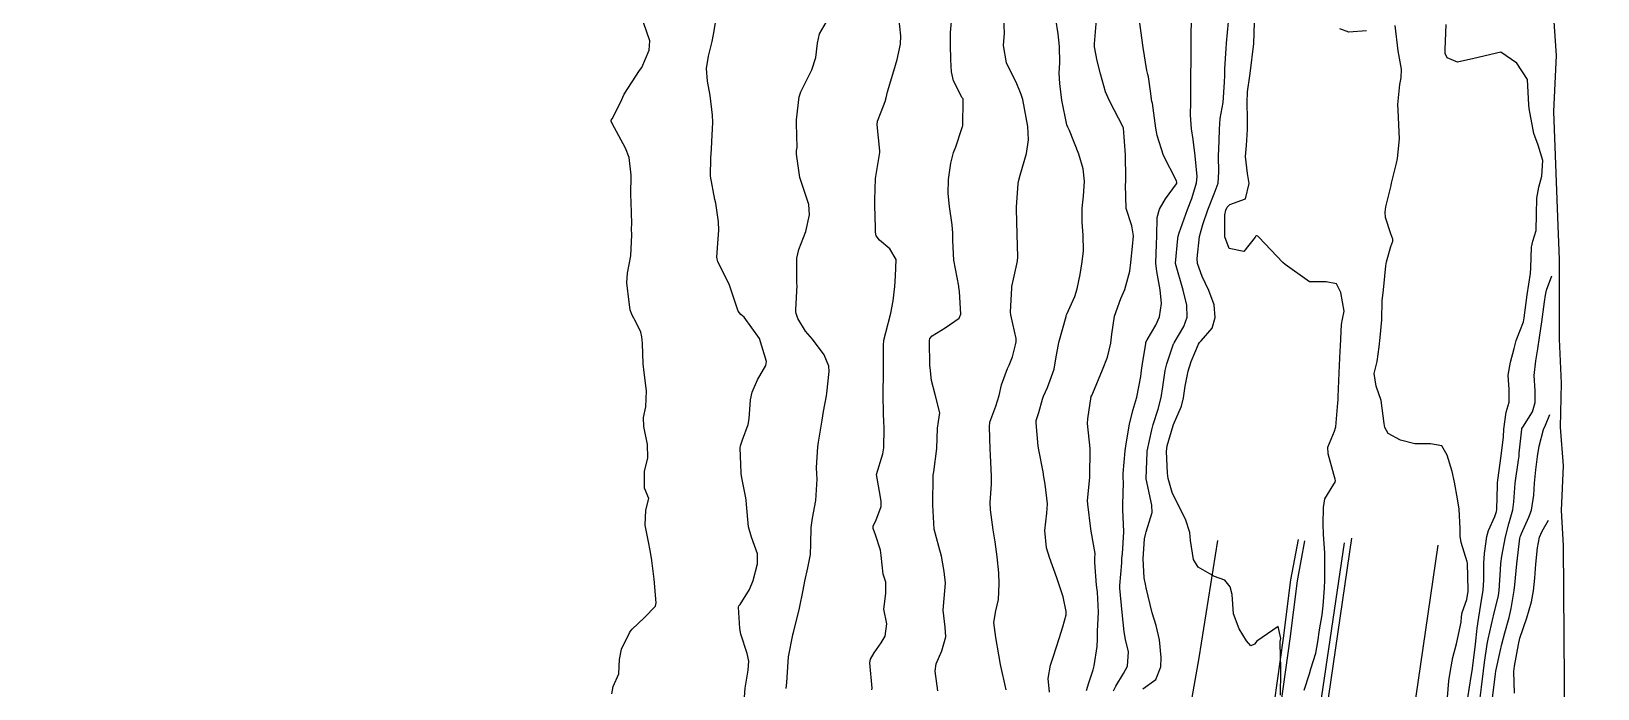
# Model space of a CAD drawing. Header units: metres. Extents: x 318500 to 325275, y 7408834 to 7428799.
# Drawn here: x 324005.7 to 324122.1, y 7420988.9 to 7421037.8 of the extents above; entities that cross this region are included whole.
import ezdxf

# ---------------------------------------------------------------- set-up
doc = ezdxf.new("R2010")
doc.units = ezdxf.units.M
doc.header["$MEASUREMENT"] = 0
for name, color, linetype in [('Area', 45, 'Continuous'), ('Canteiro', 45, 'Continuous'), ('Curvas de Nivel 1m', 11, 'Continuous'), ('Curvas de Nivel 5m', 15, 'Continuous'), ('Vias Primárias', 230, 'Continuous')]:
    doc.layers.add(name, color=color, linetype=linetype)

msp = doc.modelspace()

# ---------------------------------------------------------------- linework, layer by layer
at = {"layer": 'Area'}
msp.add_lwpolyline([(324118.71, 7421040.66), (324119.02, 7421035.97), (324118.82, 7421031.79), (324119.13, 7421023.95), (324119.25, 7421020.79), (324119.24, 7421014.88), (324119.4, 7421011.6), (324119.33, 7421008.33), (324119.56, 7421005.46), (324119.4, 7421002.14), (324119.56, 7420999.54), (324119.63, 7420989.47), (324119.62, 7420983.05)], dxfattribs=at)
at = {"layer": 'Canteiro'}
msp.add_lwpolyline([(324100.33, 7420999.9), (324099.78, 7420996.91), (324099.23, 7420992.61), (324098.55, 7420987.82), (324097.8, 7420983.61), (324096.86, 7420978.74), (324096.31, 7420975.02), (324095.3, 7420969.81), (324094.16, 7420965.01), (324092.63, 7420960.43), (324091.39, 7420955.7), (324089.34, 7420950.63), (324087.72, 7420946.2), (324085.68, 7420941.05), (324084.22, 7420937.76), (324082.69, 7420933.17), (324081.61, 7420928.81), (324080.72, 7420923.8), (324080.22, 7420918.93), (324080.29, 7420914.29), (324080.13, 7420909.47), (324079.78, 7420903.91)], dxfattribs=at)
msp.add_lwpolyline([(324082.53, 7420896.84), (324082.87, 7420906.98), (324083.03, 7420920.49, -0.05445), (324083.74, 7420926.32, -0.049603), (324087.2, 7420936.28), (324090.01, 7420944.19), (324093.77, 7420954.91), (324097.83, 7420967.73), (324100.54, 7420981.13), (324103.28, 7420999.75)], format="xyb", dxfattribs=at)
at = {"layer": 'Curvas de Nivel 1m', "flags": 128}
for points, elevation in [([(324048.83, 7420988.52), (324048.91, 7420989.07), (324049.35, 7420990.01), (324049.4, 7420991.07), (324049.53, 7420991.85), (324050.14, 7420993.06), (324050.21, 7420993.18), (324050.33, 7420993.33), (324051.23, 7420994.17), (324052.06, 7420995.03), (324052.12, 7420995.28), (324051.96, 7420997.04), (324051.79, 7420998.43), (324051.7, 7420999.04), (324051.52, 7420999.95), (324051.3, 7421001.05), (324051.35, 7421002.16), (324051.57, 7421003.04), (324051.24, 7421003.81), (324051.25, 7421005.05), (324051.5, 7421006.05), (324051.48, 7421007.05), (324051.19, 7421008.4), (324051.17, 7421009.05), (324051.35, 7421009.84), (324051.39, 7421011.05), (324051.23, 7421012.41), (324051.15, 7421013.05), (324051.1, 7421014.57), (324051.05, 7421015.05), (324050.97, 7421015.39), (324050.64, 7421016.13), (324050.3, 7421016.71), (324050.18, 7421017.07), (324050.1, 7421017.63), (324049.93, 7421019.07), (324049.98, 7421019.78), (324050.24, 7421021.07), (324050.3, 7421022.64), (324050.29, 7421023.07), (324050.32, 7421023.48), (324050.26, 7421025.07), (324050.23, 7421025.61), (324050.26, 7421027.07), (324050.1, 7421028.37), (324049.83, 7421029.07), (324048.84, 7421030.91), (324048.78, 7421031.09), (324048.78, 7421031.15), (324048.84, 7421031.26), (324049.47, 7421032.47), (324049.73, 7421033.08), (324050.89, 7421034.85), (324051.04, 7421035.06), (324051.59, 7421036.37), (324051.64, 7421037.05), (324050.95, 7421039.06)], 732), ([(324058.6, 7420987.28), (324058.74, 7420988.94), (324058.96, 7420990.28), (324059, 7420990.94), (324058.88, 7420991.51), (324058.42, 7420992.95), (324058.34, 7420993.37), (324058.24, 7420994.95), (324058.27, 7420995.05), (324058.36, 7420995.17), (324059.05, 7420996.27), (324059.32, 7420996.94), (324059.66, 7420998.19), (324059.65, 7420998.93), (324059.21, 7421000.16), (324058.99, 7421000.94), (324058.83, 7421002.58), (324058.8, 7421002.95), (324058.75, 7421003.22), (324058.49, 7421004.58), (324058.44, 7421004.9), (324058.44, 7421004.95), (324058.37, 7421006.81), (324058.38, 7421006.95), (324058.53, 7421007.4), (324058.96, 7421008.53), (324059.04, 7421008.95), (324059.14, 7421010.37), (324059.25, 7421010.94), (324059.66, 7421011.86), (324060.27, 7421012.93), (324060.31, 7421013.22), (324059.8, 7421014.94), (324058.65, 7421016.52), (324058.42, 7421016.72), (324058.22, 7421016.96), (324057.98, 7421017.64), (324057.54, 7421018.97), (324056.7, 7421020.62), (324056.62, 7421020.98), (324056.72, 7421022.33), (324056.77, 7421022.98), (324056.74, 7421023.6), (324056.55, 7421024.98), (324056.49, 7421025.25), (324056.16, 7421026.99), (324056.17, 7421028.36), (324056.22, 7421028.99), (324056.25, 7421029.56), (324056.32, 7421030.99), (324056.31, 7421031.53), (324056.12, 7421032.99), (324055.94, 7421034.05), (324055.87, 7421035), (324056, 7421035.9), (324056.29, 7421036.99), (324056.39, 7421037.53), (324056.62, 7421038.99)], 733), ([(324061.77, 7420988.91), (324061.82, 7420989.37), (324061.93, 7420990.9), (324061.95, 7420991.27), (324062.27, 7420992.9), (324062.29, 7420992.94), (324062.33, 7420993.08), (324062.77, 7420994.89), (324063.05, 7420996.22), (324063.18, 7420996.89), (324063.39, 7420997.88), (324063.58, 7420998.88), (324063.62, 7420999.68), (324063.65, 7421000.88), (324063.75, 7421001.58), (324063.99, 7421002.88), (324064.08, 7421004.47), (324064.06, 7421004.88), (324064.03, 7421005.34), (324064.14, 7421006.88), (324064.18, 7421007.22), (324064.45, 7421008.87), (324064.56, 7421009.51), (324064.77, 7421010.67), (324064.8, 7421010.87), (324064.99, 7421012.47), (324064.95, 7421012.87), (324064.61, 7421013.71), (324063.73, 7421014.88), (324063.23, 7421015.48), (324062.65, 7421016.42), (324062.53, 7421016.78), (324062.5, 7421016.9), (324062.49, 7421017.07), (324062.59, 7421018.9), (324062.58, 7421019), (324062.57, 7421020.9), (324062.72, 7421021.54), (324063.25, 7421022.89), (324063.52, 7421024.11), (324063.46, 7421024.89), (324062.79, 7421026.9), (324062.54, 7421028.63), (324062.56, 7421028.9), (324062.59, 7421029.13), (324062.55, 7421030.9), (324062.56, 7421031.19), (324062.75, 7421032.9), (324062.87, 7421033.26), (324063.68, 7421034.89), (324063.98, 7421035.81), (324064.1, 7421036.88), (324064.25, 7421037.56), (324064.95, 7421038.77)], 734), ([(324073.07, 7420988.75), (324072.85, 7420990.21), (324072.94, 7420990.75), (324073.36, 7420991.72), (324073.65, 7420992.75), (324073.61, 7420993.48), (324073.45, 7420994.75), (324073.52, 7420995.6), (324073.63, 7420996.75), (324073.53, 7420997.62), (324073.32, 7420998.76), (324073.14, 7420999.47), (324072.78, 7421000.76), (324072.68, 7421002.55), (324072.69, 7421002.77), (324072.72, 7421004.54), (324072.72, 7421004.77), (324072.75, 7421005.01), (324072.98, 7421006.76), (324073.03, 7421008.27), (324073.1, 7421008.76), (324073.21, 7421009.41), (324072.86, 7421010.77), (324072.59, 7421011.82), (324072.48, 7421012.77), (324072.47, 7421012.9), (324072.43, 7421014.77), (324072.47, 7421014.93), (324072.63, 7421015.13), (324073.61, 7421015.73), (324074.65, 7421016.43), (324074.77, 7421016.74), (324074.68, 7421018.42), (324074.62, 7421018.74), (324074.61, 7421018.81), (324074.25, 7421020.75), (324074.18, 7421022.21), (324074.18, 7421022.75), (324074.12, 7421023.37), (324073.93, 7421024.75), (324073.82, 7421025.71), (324073.84, 7421026.75), (324074.02, 7421027.97), (324074.23, 7421028.75), (324074.39, 7421029.18), (324074.84, 7421030.53), (324074.89, 7421030.68), (324074.91, 7421030.74), (324074.94, 7421032.66), (324074.93, 7421032.74), (324074.91, 7421032.77), (324074.87, 7421032.82), (324074.22, 7421034.09), (324074.07, 7421034.75), (324074.03, 7421035.63), (324073.99, 7421036.75), (324074.01, 7421037.68), (324074.09, 7421038.75)], 736), ([(324078.15, 7420988.81), (324077.71, 7420990.7), (324077.6, 7420991.42), (324077.37, 7420992.7), (324077.22, 7420993.83), (324077.37, 7420994.7), (324077.56, 7420995.52), (324077.61, 7420996.7), (324077.59, 7420997.51), (324077.48, 7420998.7), (324077.31, 7420999.82), (324077.18, 7421000.7), (324076.97, 7421002.2), (324076.95, 7421002.71), (324077.05, 7421004.14), (324077.05, 7421004.7), (324076.97, 7421006.26), (324076.94, 7421006.71), (324076.89, 7421008.37), (324076.93, 7421008.71), (324077.36, 7421009.91), (324077.63, 7421010.7), (324077.79, 7421011.49), (324078.23, 7421012.69), (324078.36, 7421012.94), (324078.61, 7421013.56), (324078.84, 7421014.47), (324078.88, 7421014.69), (324078.87, 7421014.93), (324078.64, 7421016.01), (324078.48, 7421016.69), (324078.46, 7421016.88), (324078.56, 7421018.69), (324078.57, 7421018.8), (324078.69, 7421019.35), (324078.93, 7421020.46), (324078.98, 7421020.69), (324079, 7421020.98), (324078.95, 7421022.69), (324078.91, 7421024.53), (324078.91, 7421024.69), (324079.03, 7421026.44), (324079.08, 7421026.69), (324079.18, 7421027.07), (324079.64, 7421028.68), (324079.8, 7421029.7), (324079.74, 7421030.68), (324079.51, 7421032.03), (324079.38, 7421032.68), (324079.26, 7421033.07), (324078.88, 7421033.97), (324078.51, 7421034.69), (324078.17, 7421035.42), (324077.93, 7421036.7), (324078.01, 7421037.62), (324077.96, 7421038.7)], 737), ([(324081.36, 7420988.64), (324081.27, 7420989.67), (324081.43, 7420990.64), (324081.65, 7420991.31), (324082.09, 7420992.63), (324082.35, 7420993.5), (324082.6, 7420994.38), (324082.61, 7420994.63), (324082.38, 7420995.73), (324082.07, 7420996.63), (324081.9, 7420997.14), (324081.37, 7420998.65), (324081.14, 7420999.37), (324081.01, 7421000.65), (324081.17, 7421001.94), (324081.21, 7421002.65), (324081.04, 7421004.1), (324080.95, 7421004.65), (324080.88, 7421005.03), (324080.56, 7421006.66), (324080.52, 7421006.93), (324080.36, 7421008.66), (324080.38, 7421008.83), (324080.56, 7421009.44), (324080.83, 7421010.41), (324080.92, 7421010.65), (324081.21, 7421011.28), (324081.7, 7421012.64), (324081.84, 7421013.41), (324082.06, 7421014.64), (324082.59, 7421016.56), (324082.61, 7421016.63), (324082.66, 7421016.73), (324083.24, 7421018.06), (324083.41, 7421018.62), (324083.64, 7421019.68), (324083.8, 7421020.62), (324083.89, 7421021.45), (324083.86, 7421022.62), (324083.8, 7421023.57), (324083.79, 7421024.62), (324083.88, 7421025.51), (324083.96, 7421026.62), (324083.87, 7421027.55), (324083.55, 7421028.62), (324082.84, 7421030.38), (324082.73, 7421030.63), (324082.66, 7421030.81), (324082.28, 7421032.64), (324082.13, 7421033.89), (324082.08, 7421034.64), (324082.13, 7421035.42), (324082.11, 7421036.64), (324082, 7421037.58), (324081.83, 7421038.65)], 738), ([(324084.12, 7420988.78), (324084.29, 7420989.34), (324084.6, 7420990.31), (324084.68, 7420990.6), (324084.91, 7420992.03), (324084.92, 7420992.6), (324084.93, 7420993.19), (324085, 7420994.6), (324084.92, 7420996.07), (324084.86, 7420996.6), (324084.73, 7420998.29), (324084.74, 7420998.61), (324084.76, 7420998.94), (324084.47, 7421000.61), (324084.44, 7421000.79), (324084.2, 7421002.61), (324084.19, 7421002.9), (324084.35, 7421004.61), (324084.36, 7421004.75), (324084.38, 7421006.61), (324084.38, 7421006.76), (324084.19, 7421008.61), (324084.2, 7421008.97), (324084.47, 7421010.61), (324084.5, 7421010.69), (324084.58, 7421010.87), (324085.29, 7421012.6), (324085.66, 7421013.55), (324085.92, 7421014.59), (324085.99, 7421015.24), (324086.2, 7421016.59), (324086.67, 7421017.91), (324086.96, 7421018.58), (324087.33, 7421019.94), (324087.4, 7421020.57), (324087.54, 7421021.76), (324087.61, 7421022.57), (324087.48, 7421023.31), (324087.07, 7421024.58), (324087.01, 7421026.35), (324087.03, 7421026.58), (324087.04, 7421026.82), (324087.01, 7421028.58), (324086.87, 7421030.55), (324086.86, 7421030.58), (324086.84, 7421030.64), (324085.81, 7421032.6), (324085.53, 7421033.26), (324085.14, 7421034.61), (324084.9, 7421035.56), (324084.7, 7421036.61), (324084.7, 7421036.84), (324084.85, 7421038.61)], 739), ([(324088.29, 7420988.89), (324089.26, 7420989.58), (324089.63, 7420990.54), (324089.65, 7420991.21), (324089.55, 7420992.54), (324089.29, 7420993.6), (324089, 7420994.54), (324088.55, 7420996.39), (324088.51, 7420996.55), (324088.4, 7420997.14), (324088.32, 7420998.55), (324088.43, 7421000.04), (324088.52, 7421000.47), (324088.55, 7421000.55), (324088.99, 7421002.01), (324088.96, 7421002.55), (324088.54, 7421004.51), (324088.54, 7421004.55), (324088.62, 7421006.45), (324088.63, 7421006.55), (324088.96, 7421008.13), (324089.07, 7421008.54), (324089.43, 7421009.68), (324089.65, 7421010.54), (324089.79, 7421011.34), (324089.97, 7421012.54), (324090.09, 7421013.05), (324090.59, 7421014.53), (324090.6, 7421014.56), (324090.63, 7421014.61), (324091.35, 7421015.82), (324091.6, 7421016.52), (324091.56, 7421017.4), (324091.31, 7421018.52), (324090.74, 7421020.5), (324090.73, 7421020.53), (324090.9, 7421022.37), (324090.92, 7421022.53), (324091, 7421022.78), (324091.63, 7421024.52), (324091.95, 7421025.34), (324092.3, 7421026.51), (324092.34, 7421026.97), (324092.19, 7421028.51), (324092.03, 7421029.71), (324091.92, 7421030.51), (324091.85, 7421031.52), (324091.86, 7421032.52), (324091.88, 7421033.51), (324091.86, 7421034.52), (324091.89, 7421035.53), (324091.89, 7421036.52), (324091.9, 7421037.55), (324091.91, 7421038.52)], 741), ([(324098.53, 7420988.42), (324098.56, 7420990.16), (324098.56, 7420990.42), (324098.51, 7420992.25), (324098.52, 7420992.42), (324098.55, 7420992.63), (324098.35, 7420993.53), (324096.78, 7420992.44), (324096.59, 7420992.2), (324096.33, 7420992.1), (324096, 7420992.45), (324095.47, 7420993.34), (324095.04, 7420994.46), (324094.95, 7420995.9), (324094.8, 7420996.47), (324094.4, 7420996.97), (324093.63, 7420997.25), (324092.41, 7420997.94), (324092.07, 7420998.51), (324091.85, 7420999.92), (324091.79, 7421000.51), (324091.46, 7421001.51), (324090.94, 7421002.52), (324090.48, 7421003.49), (324090.18, 7421004.53), (324090.13, 7421004.91), (324090.05, 7421006.53), (324090.1, 7421006.96), (324090.55, 7421008.47), (324090.57, 7421008.53), (324091.18, 7421009.91), (324091.33, 7421010.52), (324091.45, 7421011.38), (324091.68, 7421012.51), (324091.9, 7421013.22), (324092.45, 7421014.5), (324092.51, 7421014.62), (324092.63, 7421014.76), (324093.45, 7421015.69), (324093.68, 7421016.48), (324093.61, 7421017.43), (324093.21, 7421018.49), (324092.7, 7421019.54), (324092.37, 7421020.51), (324092.34, 7421020.88), (324092.52, 7421022.5), (324092.75, 7421023.4), (324093.13, 7421024.49), (324093.6, 7421025.67), (324093.89, 7421026.48), (324093.96, 7421027.32), (324093.93, 7421028.48), (324093.98, 7421029.63), (324094, 7421030.48), (324094.05, 7421031.28), (324094.26, 7421032.48), (324094.38, 7421033.98), (324094.39, 7421034.48), (324094.39, 7421034.98), (324094.49, 7421036.48), (324094.52, 7421036.88), (324094.66, 7421038.47)], 742), ([(324100.29, 7420988.79), (324100.68, 7420990.01), (324100.8, 7420990.39), (324101.17, 7420991.54), (324101.32, 7420992.38), (324101.44, 7420993.28), (324101.62, 7420994.38), (324101.7, 7420995.05), (324101.8, 7420996.38), (324101.82, 7420996.96), (324101.84, 7420998.38), (324101.83, 7420998.97), (324101.73, 7421000.38), (324101.71, 7421001.12), (324101.72, 7421002.38), (324101.84, 7421003.02), (324102.5, 7421004.11), (324102.6, 7421004.26), (324102.62, 7421004.37), (324102.6, 7421004.47), (324102.5, 7421004.82), (324102.07, 7421006.37), (324102.05, 7421006.85), (324102.55, 7421008.05), (324102.63, 7421008.29), (324102.64, 7421008.37), (324102.8, 7421010.14), (324102.81, 7421010.37), (324102.81, 7421010.6), (324102.89, 7421012.37), (324102.97, 7421014.02), (324102.99, 7421014.36), (324103.06, 7421015.96), (324103.14, 7421016.36), (324103.26, 7421016.95), (324103.03, 7421018.36), (324102.69, 7421019), (324101.93, 7421019.13), (324100.69, 7421019.13), (324098.88, 7421020.42), (324098.71, 7421020.58), (324096.93, 7421022.45), (324096.84, 7421022.54), (324096.74, 7421022.57), (324096.67, 7421022.52), (324096.64, 7421022.45), (324095.8, 7421021.39), (324094.73, 7421021.62), (324094.4, 7421022.48), (324094.39, 7421024.11), (324094.48, 7421024.47), (324094.56, 7421024.68), (324094.77, 7421024.89), (324095.92, 7421025.31), (324096.21, 7421026.46), (324096.07, 7421027.19), (324095.94, 7421028.46), (324096.01, 7421029.28), (324096.07, 7421030.46), (324096.08, 7421031.23), (324096.06, 7421032.46), (324096.08, 7421033.25), (324096.25, 7421034.46), (324096.33, 7421035.03), (324096.51, 7421036.45), (324096.55, 7421036.83), (324096.61, 7421038.45)], 743), ([(324104.94, 7421037.79), (324103.61, 7421037.69), (324102.94, 7421037.94)], 744), ([(324110.96, 7420988.25), (324111.06, 7420989.49), (324111.17, 7420990.25), (324111.35, 7420991.22), (324111.62, 7420992.24), (324111.96, 7420993.84), (324111.99, 7420994.24), (324112.04, 7420994.56), (324112.38, 7420995.52), (324112.48, 7420996.14), (324112.48, 7420996.23), (324112.43, 7420998.22), (324112.42, 7420998.34), (324111.97, 7420999.77), (324111.89, 7421000.24), (324111.88, 7421000.81), (324111.82, 7421002.24), (324111.7, 7421003.02), (324111.47, 7421004.25), (324111.3, 7421005.04), (324110.93, 7421006.25), (324110.53, 7421006.95), (324109.69, 7421007.11), (324108.53, 7421007.1), (324107.46, 7421007.37), (324106.54, 7421007.86), (324106.29, 7421008.31), (324106.25, 7421008.62), (324106.03, 7421010.32), (324105.65, 7421011.38), (324105.49, 7421012.33), (324105.71, 7421013.22), (324105.87, 7421014.32), (324105.95, 7421015.01), (324106.07, 7421016.32), (324106.1, 7421017.75), (324106.16, 7421018.32), (324106.22, 7421018.79), (324106.37, 7421020.32), (324106.41, 7421020.62), (324106.73, 7421021.77), (324106.88, 7421022.16), (324106.88, 7421022.31), (324106.74, 7421022.7), (324106.35, 7421023.91), (324106.31, 7421024.32), (324106.36, 7421024.72), (324106.75, 7421026.31), (324106.76, 7421026.34), (324106.79, 7421026.47), (324107.17, 7421027.95), (324107.24, 7421028.31), (324107.37, 7421029.77), (324107.36, 7421030.3), (324107.27, 7421031.9), (324107.26, 7421032.31), (324107.4, 7421033.8), (324107.51, 7421034.3), (324107.54, 7421034.94), (324107.29, 7421036.31), (324107.07, 7421038.2)], 744), ([(324113.38, 7420988.22), (324113.49, 7420989.02), (324113.62, 7420990.22), (324113.7, 7420990.84), (324113.9, 7420992.21), (324113.97, 7420992.59), (324114.34, 7420994.21), (324114.34, 7420994.23), (324114.36, 7420994.31), (324114.75, 7420995.84), (324114.8, 7420996.2), (324114.88, 7420997.74), (324114.91, 7420998.2), (324114.99, 7420998.76), (324115.25, 7421000.2), (324115.5, 7421001.15), (324115.8, 7421002.19), (324115.88, 7421002.78), (324115.99, 7421004.19), (324116.23, 7421005.89), (324116.27, 7421006.18), (324116.29, 7421006.41), (324116.47, 7421008.18), (324116.48, 7421008.25), (324116.55, 7421008.35), (324117.26, 7421009.48), (324117.48, 7421010.17), (324117.47, 7421011.05), (324117.4, 7421012.17), (324117.51, 7421013.27), (324117.66, 7421014.16), (324117.8, 7421015), (324117.97, 7421016.16), (324118.17, 7421017.65), (324118.23, 7421018.16), (324118.31, 7421018.53), (324118.7, 7421019.58)], 746), ([(324114.29, 7420988.21), (324114.52, 7420990), (324114.55, 7420990.21), (324114.87, 7420991.67), (324114.99, 7420992.2), (324115.21, 7420993.06), (324115.53, 7420994.19), (324115.69, 7420994.87), (324115.91, 7420996.19), (324115.96, 7420996.63), (324116.1, 7420998.18), (324116.33, 7421000.08), (324116.35, 7421000.18), (324116.37, 7421000.25), (324116.44, 7421000.44), (324117, 7421001.64), (324117.19, 7421002.17), (324117.37, 7421003.29), (324117.43, 7421004.17), (324117.51, 7421005.16), (324117.64, 7421006.16), (324117.77, 7421006.93), (324118.09, 7421008.16), (324118.23, 7421008.48), (324118.57, 7421009.27)], 747), ([(324115.92, 7420988.56), (324115.88, 7420990.19), (324115.92, 7420990.58), (324116.22, 7420992.18), (324116.34, 7420992.67), (324116.86, 7420994.17), (324117.19, 7420995.36), (324117.35, 7420996.17), (324117.45, 7420997.12), (324117.51, 7420998.16), (324117.63, 7420999.36), (324117.8, 7421000.16), (324117.98, 7421000.62), (324118.46, 7421001.43)], 748)]:
    msp.add_lwpolyline(points, dxfattribs=dict(at, elevation=elevation))
at = {"layer": 'Curvas de Nivel 5m', "flags": 128}
for points, elevation in [([(324068.15, 7420988.82), (324068.17, 7420988.93), (324068, 7420990.82), (324068.04, 7420991.1), (324068.32, 7420991.57), (324068.84, 7420992.3), (324069.13, 7420992.81), (324069.26, 7420993.72), (324069.05, 7420994.81), (324069.19, 7420995.99), (324069.18, 7420996.81), (324069, 7420997.41), (324068.84, 7420998.81), (324068.8, 7420999.2), (324068.43, 7421000.33), (324068.25, 7421000.82), (324068.26, 7421001.01), (324068.45, 7421001.37), (324068.84, 7421002.44), (324068.85, 7421002.81), (324068.79, 7421003.14), (324068.49, 7421004.82), (324068.97, 7421006.36), (324069.05, 7421006.81), (324069.08, 7421008.27), (324069.05, 7421008.81), (324069.02, 7421009.28), (324068.99, 7421010.81), (324069.02, 7421012.38), (324069.03, 7421012.81), (324069.01, 7421014.42), (324069.05, 7421014.81), (324069.19, 7421015.37), (324069.56, 7421016.81), (324069.73, 7421017.74), (324069.85, 7421018.8), (324069.92, 7421019.57), (324069.97, 7421020.8), (324069.5, 7421021.59), (324068.72, 7421022.23), (324068.48, 7421022.57), (324068.42, 7421022.82), (324068.42, 7421023.14), (324068.38, 7421024.83), (324068.37, 7421025.23), (324068.42, 7421026.83), (324068.74, 7421028.75), (324068.75, 7421028.82), (324068.75, 7421028.88), (324068.54, 7421030.82), (324068.58, 7421031.09), (324068.85, 7421031.78), (324069.15, 7421032.54), (324069.21, 7421032.81), (324069.31, 7421033.25), (324069.79, 7421034.81), (324070.04, 7421035.67), (324070.27, 7421036.8), (324070.3, 7421037.43), (324070.15, 7421038.8)], 735), ([(324086.12, 7420988.74), (324086.29, 7420989.09), (324086.85, 7420990.02), (324087.16, 7420990.57), (324087.24, 7420991.65), (324087.02, 7420992.57), (324086.91, 7420993.13), (324086.76, 7420994.57), (324086.58, 7420996.38), (324086.58, 7420996.58), (324086.74, 7420998.25), (324086.75, 7420998.57), (324086.78, 7420998.93), (324086.89, 7421000.57), (324086.81, 7421002.23), (324086.8, 7421002.58), (324086.85, 7421004.22), (324086.83, 7421004.57), (324086.83, 7421004.9), (324086.98, 7421006.57), (324087.06, 7421007.1), (324087.31, 7421008.57), (324087.56, 7421009.57), (324087.86, 7421010.56), (324088.14, 7421012.11), (324088.2, 7421012.56), (324088.25, 7421012.91), (324088.51, 7421014.55), (324088.53, 7421014.65), (324088.63, 7421014.82), (324089.26, 7421015.93), (324089.54, 7421016.54), (324089.69, 7421017.52), (324089.6, 7421018.54), (324089.34, 7421019.9), (324089.26, 7421020.54), (324089.32, 7421021.95), (324089.34, 7421022.54), (324089.37, 7421023.93), (324089.53, 7421024.54), (324089.99, 7421025.32), (324090.79, 7421026.43), (324090.82, 7421026.49), (324090.83, 7421026.53), (324090.79, 7421026.64), (324089.84, 7421028.54), (324089.37, 7421030.01), (324089.27, 7421030.55), (324089.01, 7421032.41), (324088.98, 7421032.55), (324088.88, 7421033.31), (324088.71, 7421034.38), (324088.67, 7421034.55), (324088.6, 7421034.85), (324088.33, 7421036.56), (324088.22, 7421037.28), (324088.04, 7421038.56)], 740), ([(324112.47, 7420988.23), (324112.72, 7420989.81), (324112.78, 7420990.23), (324112.96, 7420991.59), (324113.04, 7420992.22), (324113.16, 7420993.41), (324113.28, 7420994.22), (324113.44, 7420995.15), (324113.61, 7420996.22), (324113.66, 7420996.96), (324113.66, 7420998.22), (324113.7, 7420998.95), (324113.88, 7421000.22), (324114, 7421000.66), (324114.46, 7421001.71), (324114.6, 7421002.08), (324114.62, 7421002.21), (324114.66, 7421004.04), (324114.67, 7421004.21), (324114.7, 7421004.4), (324114.94, 7421006.2), (324115.11, 7421007.63), (324115.15, 7421008.2), (324115.31, 7421009.46), (324115.54, 7421010.2), (324115.54, 7421011.14), (324115.45, 7421012.2), (324115.63, 7421013.18), (324115.9, 7421014.19), (324116.05, 7421014.77), (324116.61, 7421016.18), (324116.66, 7421016.46), (324116.87, 7421018.18), (324117.11, 7421019.77), (324117.15, 7421020.17), (324117.2, 7421021.71), (324117.29, 7421022.17), (324117.53, 7421022.95), (324117.57, 7421024.17), (324117.59, 7421025.36), (324117.75, 7421026.17), (324117.97, 7421027), (324118.04, 7421028.17), (324117.69, 7421029.31), (324117.36, 7421030.17), (324117.02, 7421032.03), (324116.99, 7421032.29), (324116.9, 7421034.18), (324116.11, 7421035.39), (324114.92, 7421036.21), (324112.91, 7421035.74), (324111.7, 7421035.47), (324110.92, 7421035.79), (324110.78, 7421036.12), (324110.77, 7421036.26), (324110.78, 7421036.4), (324110.85, 7421038.26)], 745)]:
    msp.add_lwpolyline(points, dxfattribs=dict(at, elevation=elevation))
at = {"layer": 'Vias Primárias'}
for points in [[(323715.64, 7420145.55, 0), (323709.04, 7420132.94)], [(323831.09, 7420001.79, 0), (323833.84, 7420008.44, 0.220888)], [(324083.05, 7420896.75), (324083.17, 7420906.93), (324083.49, 7420920.32, -0.054905), (324084.34, 7420925.91, -0.061092), (324087.73, 7420936.21), (324090.54, 7420944.07), (324094.23, 7420954.63), (324098.26, 7420967.51), (324101.09, 7420981.25), (324103.83, 7421000.09)]]:
    msp.add_lwpolyline(points, format="xyb", dxfattribs=at)
for points in [[(324093.86, 7420999.92), (324092.47, 7420991.2), (324091.15, 7420983.76), (324089.98, 7420976.24), (324088.83, 7420970.82), (324087.34, 7420965.33), (324085.19, 7420958.33), (324083.06, 7420952.63), (324080.28, 7420946.53), (324078.32, 7420940.41), (324076.15, 7420933.78), (324074.77, 7420928.37), (324074.15, 7420922.04), (324073.36, 7420915.42), (324073.11, 7420908.77), (324072.89, 7420903.27)], [(324099.84, 7420999.99), (324099.28, 7420996.99), (324098.73, 7420992.67), (324098.06, 7420987.9), (324097.31, 7420983.7), (324096.37, 7420978.83), (324095.82, 7420975.11), (324094.81, 7420969.92), (324093.68, 7420965.15), (324092.15, 7420960.57), (324090.91, 7420955.86), (324088.88, 7420950.81), (324087.26, 7420946.38), (324085.22, 7420941.24), (324083.76, 7420937.94), (324082.21, 7420933.31), (324081.12, 7420928.92), (324080.22, 7420923.87), (324079.72, 7420918.95), (324079.79, 7420914.29), (324079.63, 7420909.5), (324079.28, 7420903.93)], [(324110.22, 7420999.56), (324107.45, 7420980.51), (324103.98, 7420966.19), (324100.22, 7420953.18), (324096.38, 7420942.16), (324093.86, 7420934.19), (324091.05, 7420923.74), (324090.17, 7420920.38), (324089.08, 7420906.68), (324089.51, 7420897.04)]]:
    msp.add_lwpolyline(points, dxfattribs=at)

doc.saveas('drawing.dxf')
